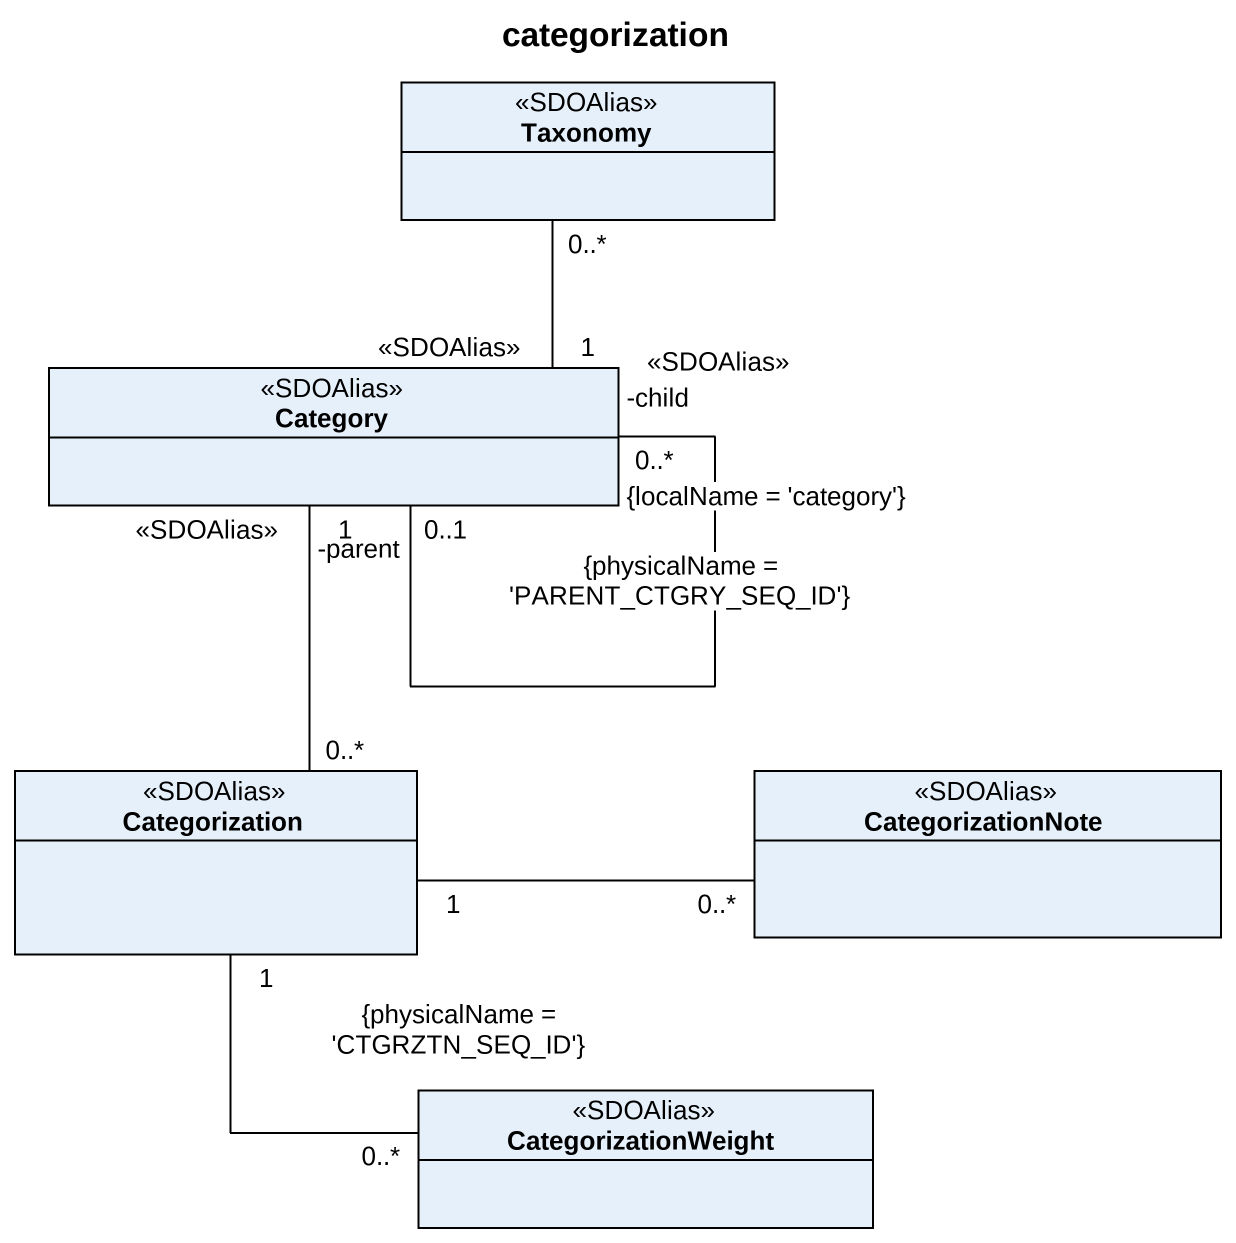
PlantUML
@startuml
title categorization
hide circle
hide empty members
class Taxonomy <<SDOAlias>>
class Category <<SDOAlias>>
class Categorization <<SDOAlias>>
class CategorizationNote <<SDOAlias>>
class CategorizationWeight <<SDOAlias>>
Taxonomy "0..*" -- "<<SDOAlias>>\n1" Category
Category "-parent\n0..1\n{physicalName = 'PARENT_CTGRY_SEQ_ID'}" -- "-child\n<<SDOAlias>>\n0..*\n{localName = 'category'}" Category
Categorization "0..*" -up- "<<SDOAlias>>\n1" Category
Categorization "1\n{physicalName = 'CTGRZTN_SEQ_ID'}" -- "0..*" CategorizationWeight
CategorizationNote "0..*" -left- "1" Categorization
@enduml
